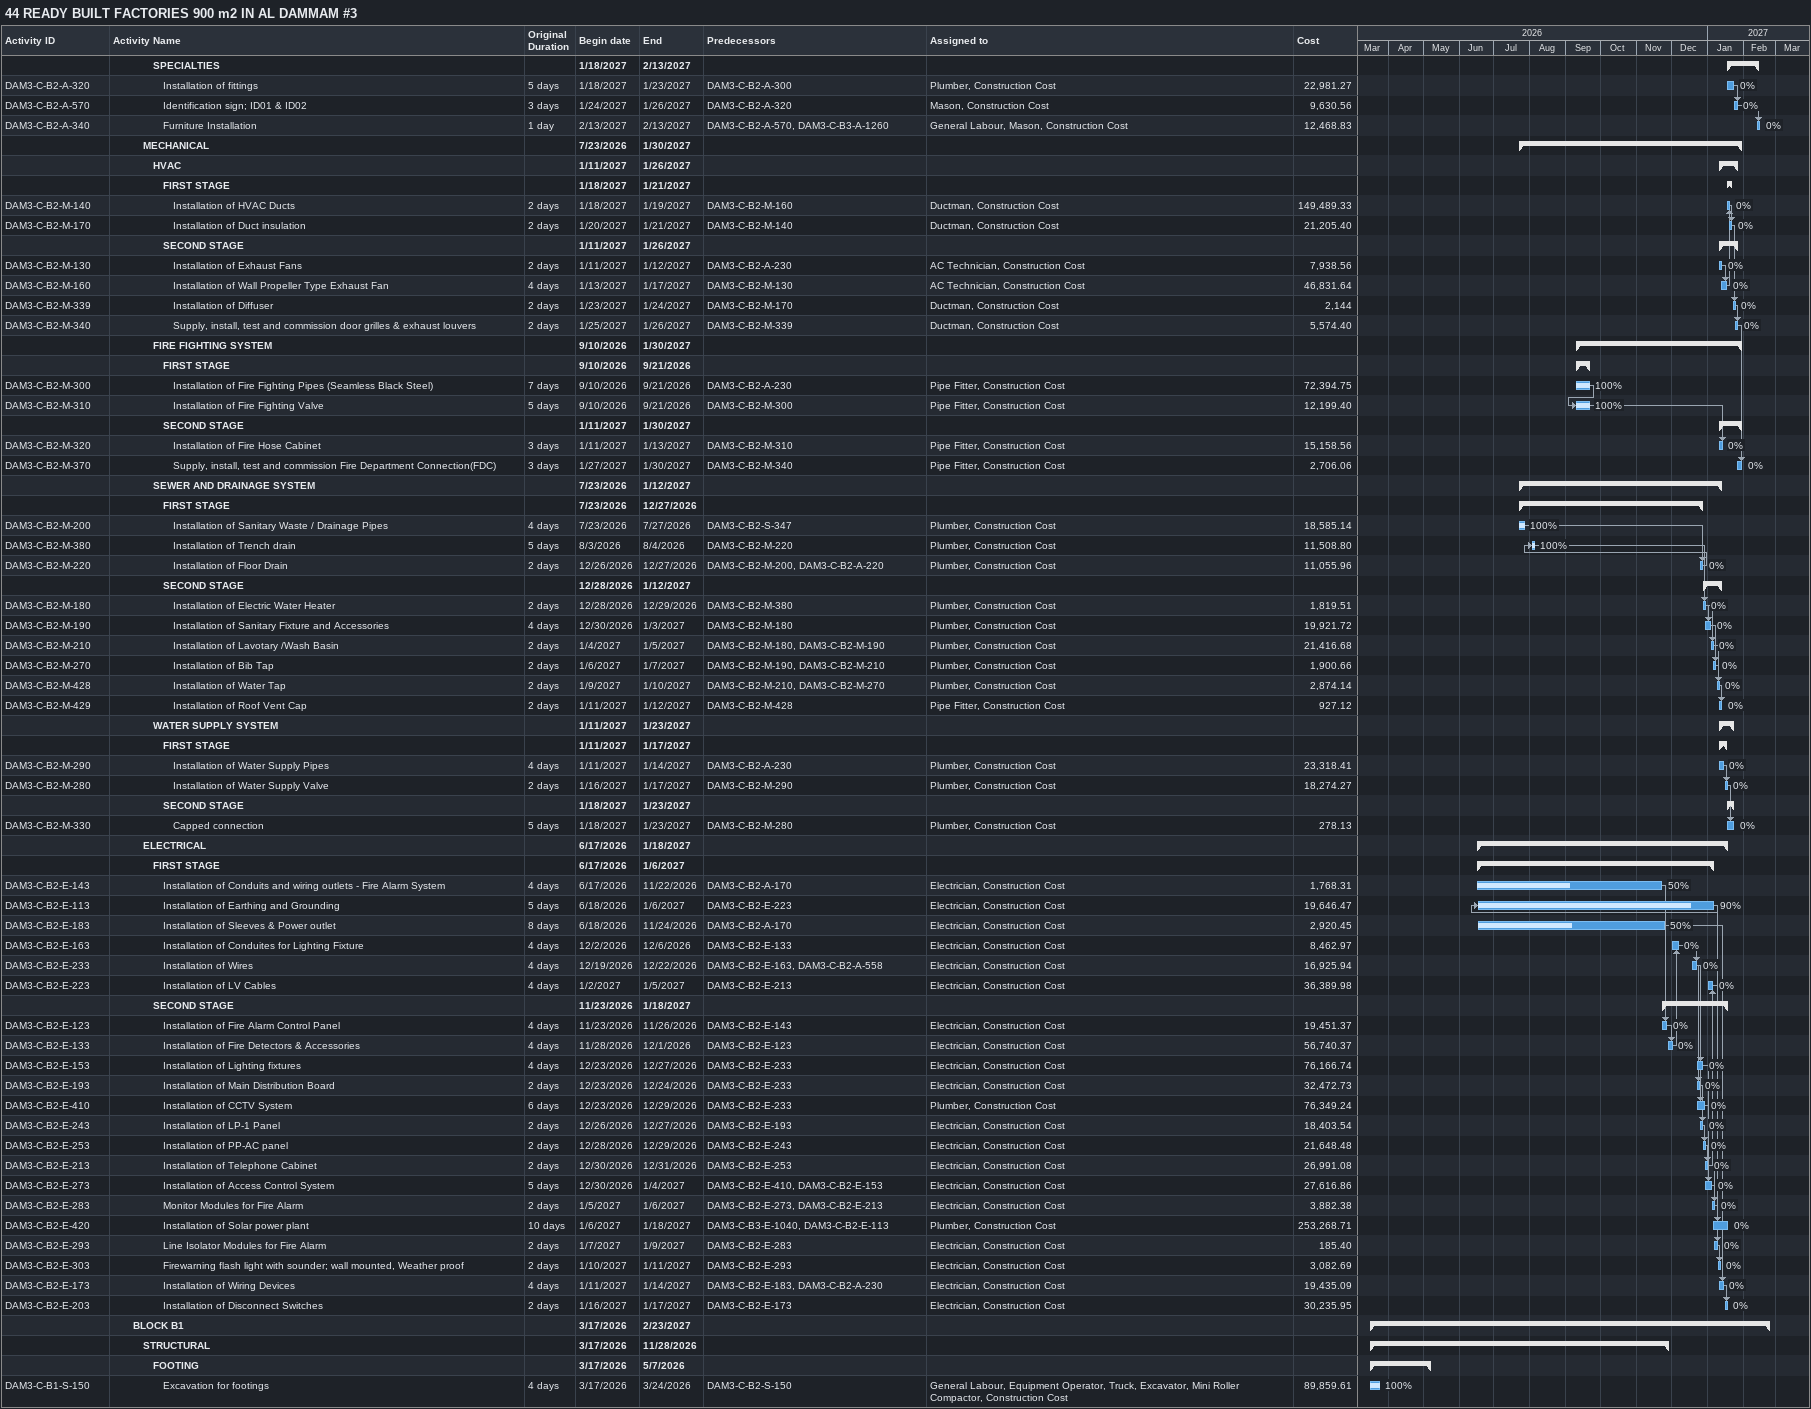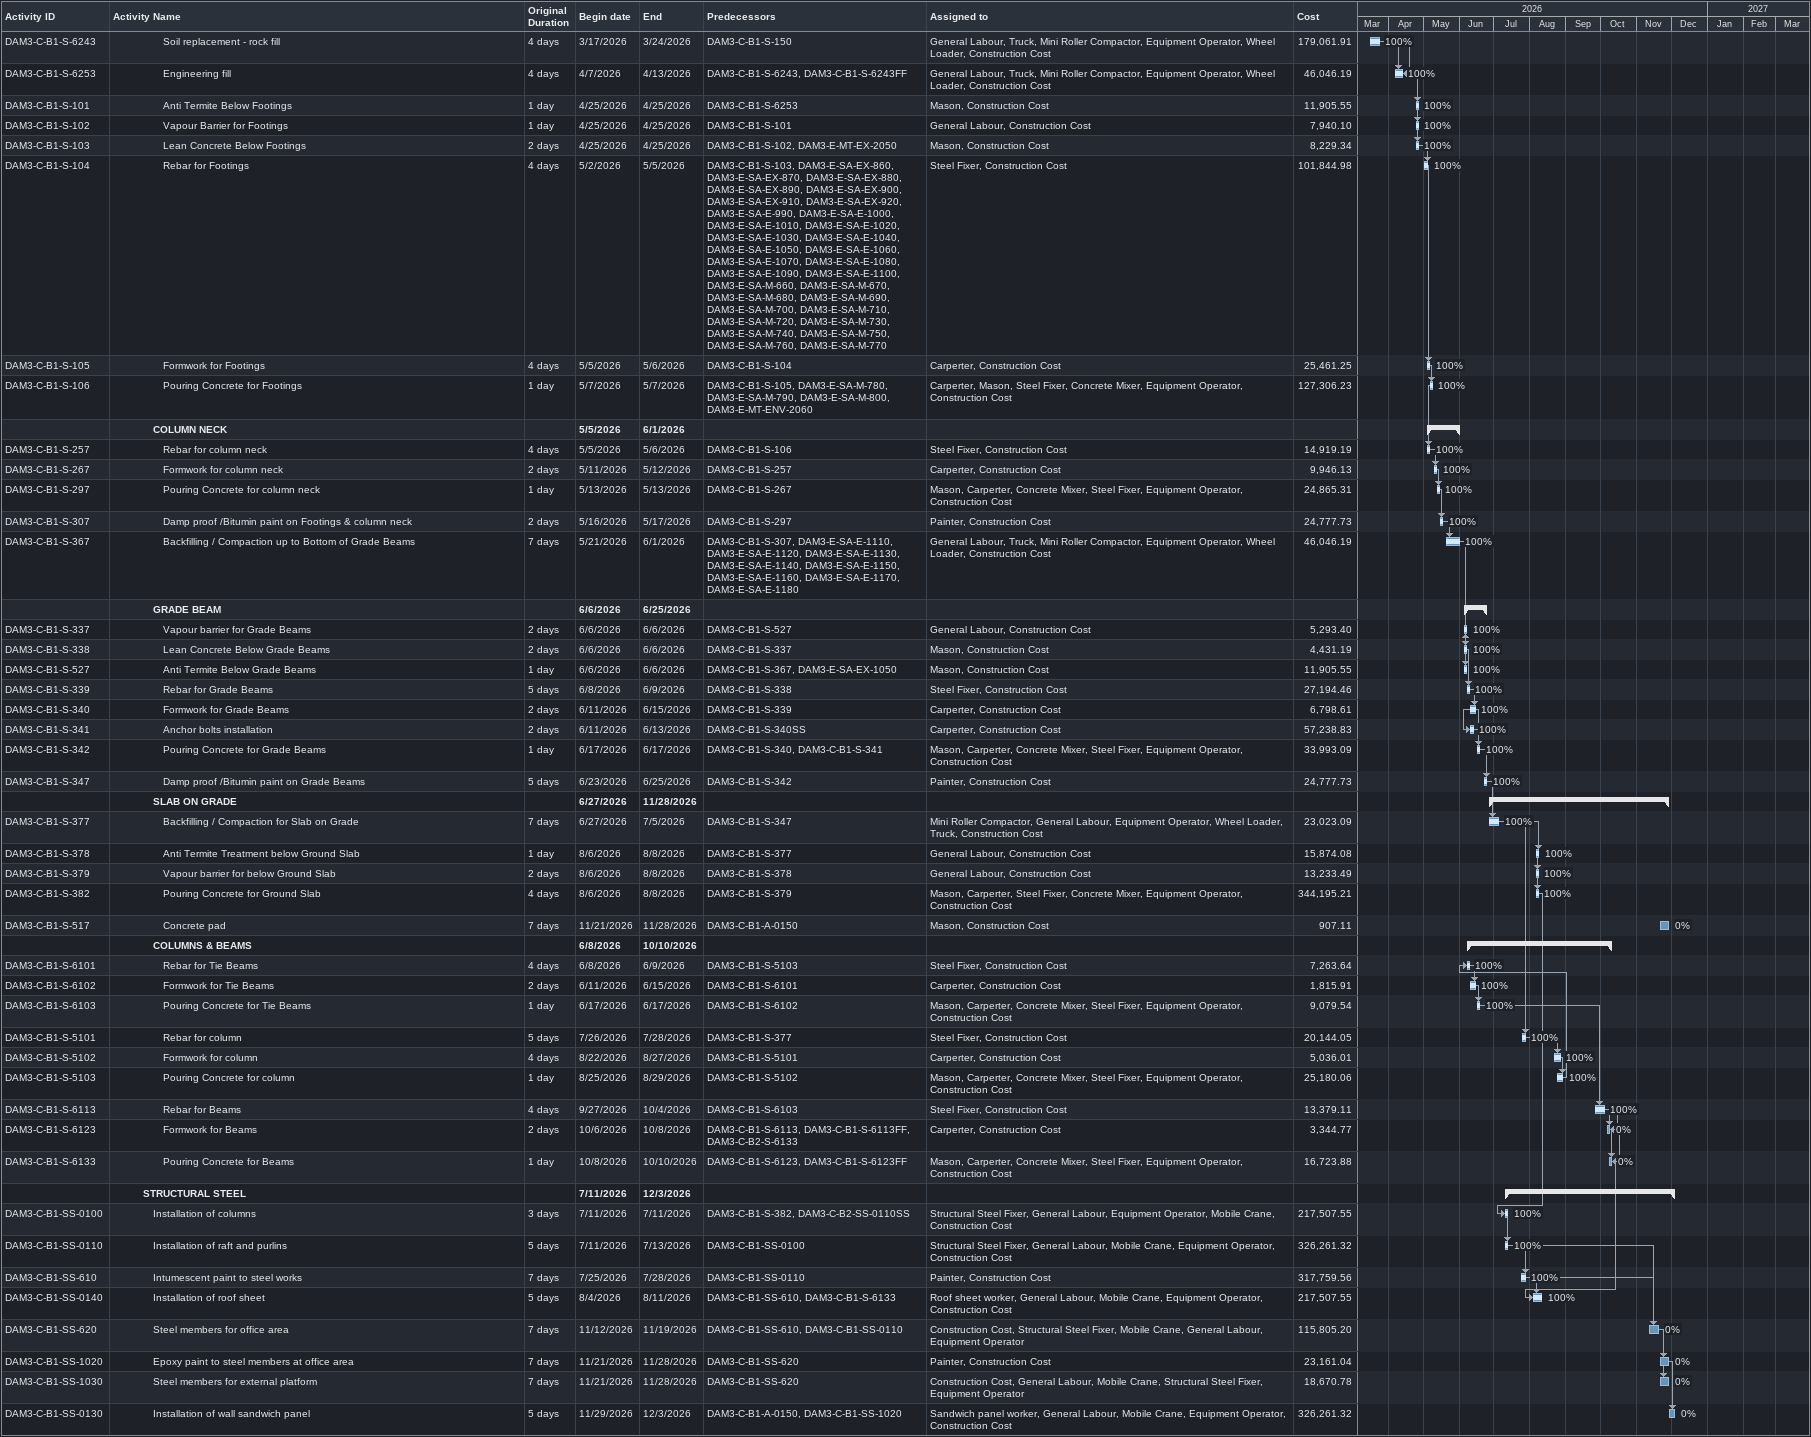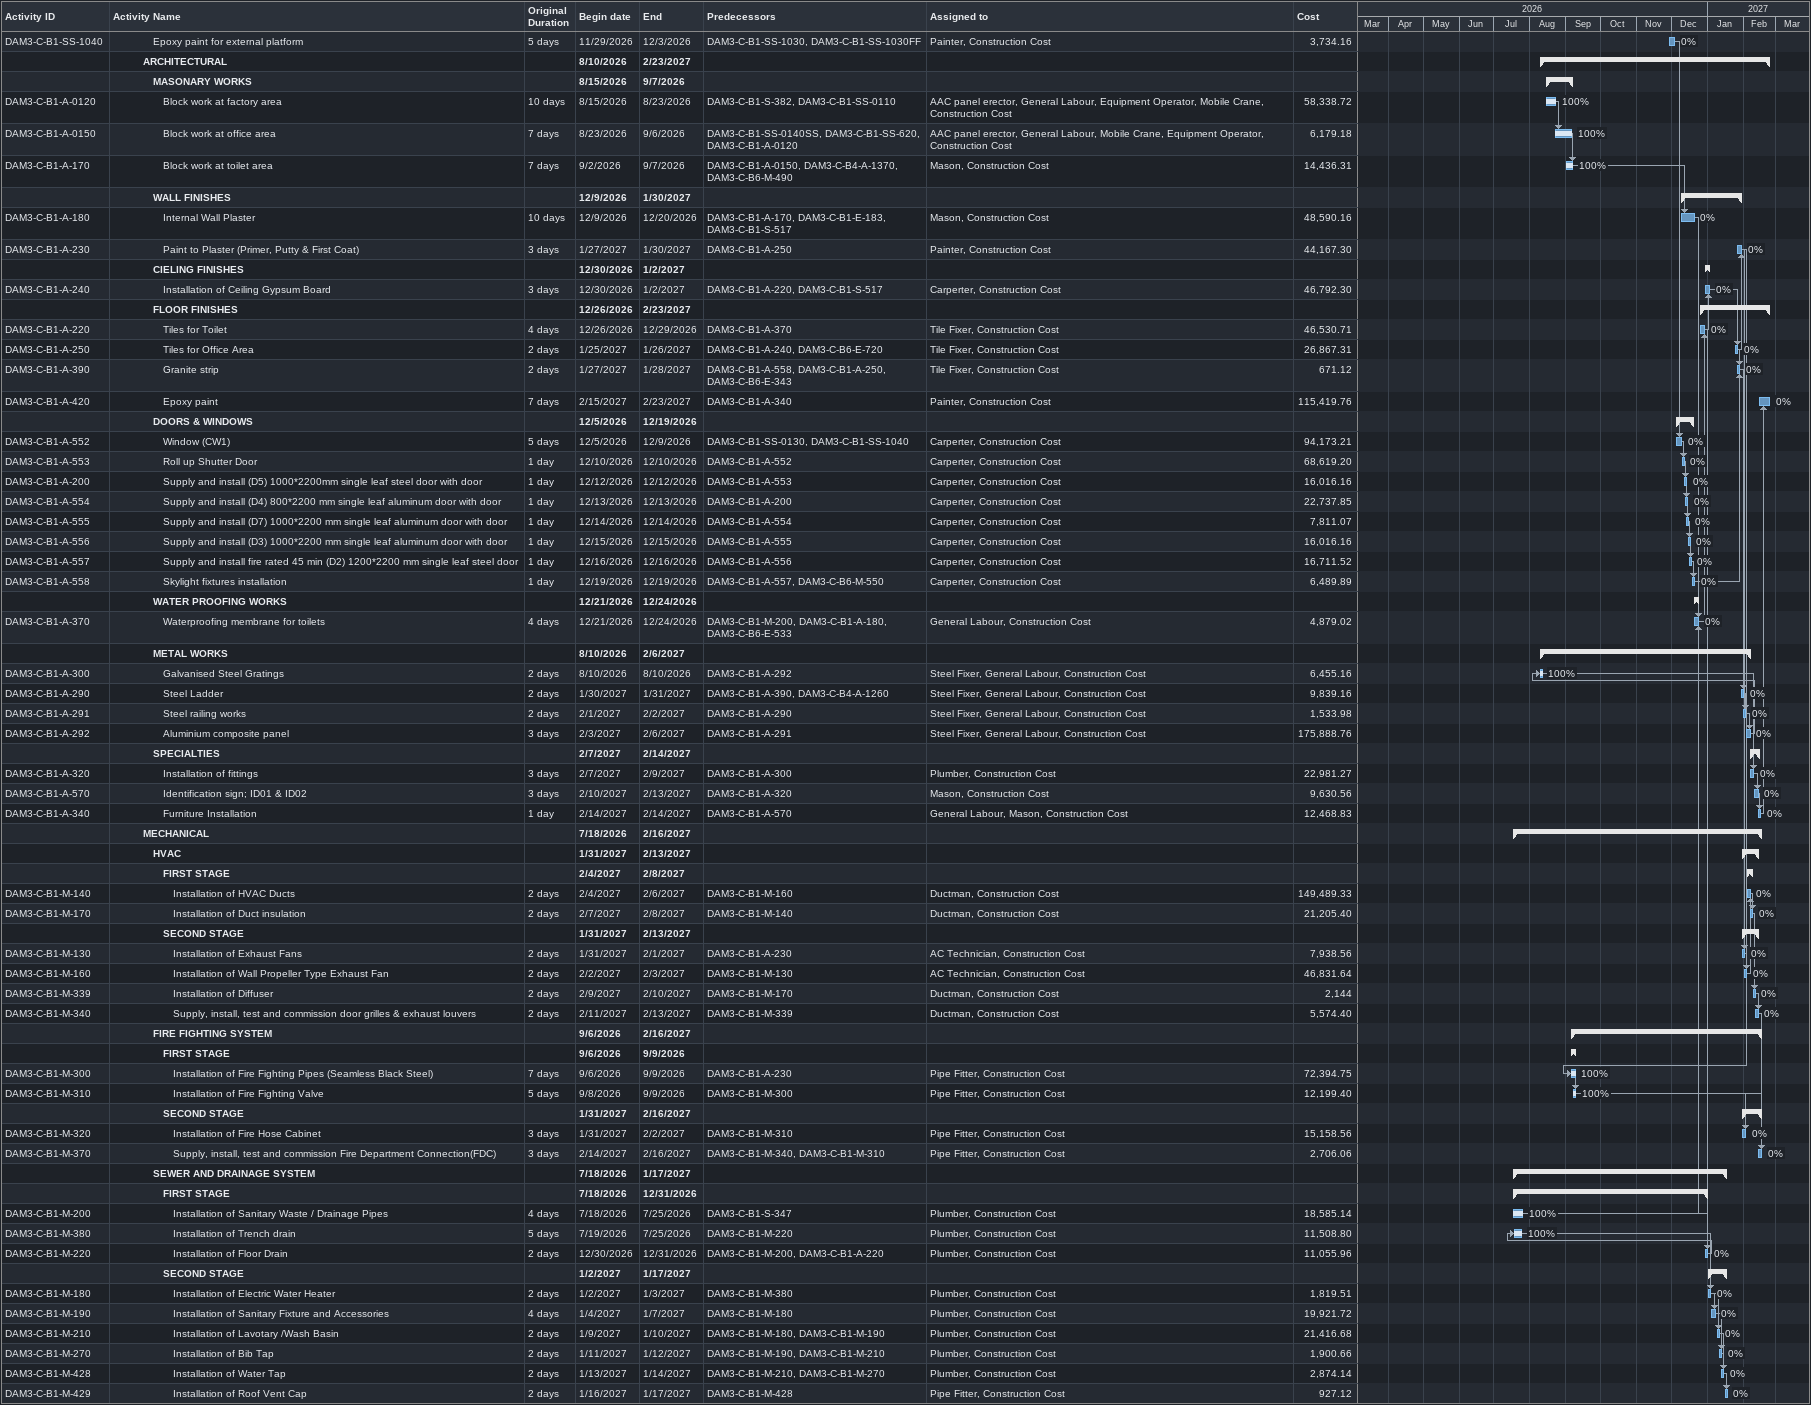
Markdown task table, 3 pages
44 READY BUILT FACTORIES 900 m2 IN AL DAMMAM #3

| ID | Level | Task | Original duration | Start | Finish | Predecessors | Resources | % complete | Cost |
|---|---|---|---|---|---|---|---|---|---|
|  | 5 | **SPECIALTIES** |  | 2027-01-18 | 2027-02-13 |  |  |  |  |
| DAM3-C-B2-A-320 | 6 | Installation of fittings | 5d | 2027-01-18 | 2027-01-23 | DAM3-C-B2-A-300 | Plumber, Construction Cost | 0 | 22981.27 |
| DAM3-C-B2-A-570 | 6 | Identification sign; ID01 & ID02 | 3d | 2027-01-24 | 2027-01-26 | DAM3-C-B2-A-320 | Mason, Construction Cost | 0 | 9630.56 |
| DAM3-C-B2-A-340 | 6 | Furniture Installation | 1d | 2027-02-13 | 2027-02-13 | DAM3-C-B2-A-570, DAM3-C-B3-A-1260 | General Labour, Mason, Construction Cost | 0 | 12468.83 |
|  | 4 | **MECHANICAL** |  | 2026-07-23 | 2027-01-30 |  |  |  |  |
|  | 5 | **HVAC** |  | 2027-01-11 | 2027-01-26 |  |  |  |  |
|  | 6 | **FIRST STAGE** |  | 2027-01-18 | 2027-01-21 |  |  |  |  |
| DAM3-C-B2-M-140 | 7 | Installation of HVAC Ducts | 2d | 2027-01-18 | 2027-01-19 | DAM3-C-B2-M-160 | Ductman, Construction Cost | 0 | 149489.33 |
| DAM3-C-B2-M-170 | 7 | Installation of Duct insulation | 2d | 2027-01-20 | 2027-01-21 | DAM3-C-B2-M-140 | Ductman, Construction Cost | 0 | 21205.40 |
|  | 6 | **SECOND STAGE** |  | 2027-01-11 | 2027-01-26 |  |  |  |  |
| DAM3-C-B2-M-130 | 7 | Installation of Exhaust Fans | 2d | 2027-01-11 | 2027-01-12 | DAM3-C-B2-A-230 | AC Technician, Construction Cost | 0 | 7938.56 |
| DAM3-C-B2-M-160 | 7 | Installation of Wall Propeller Type Exhaust Fan | 4d | 2027-01-13 | 2027-01-17 | DAM3-C-B2-M-130 | AC Technician, Construction Cost | 0 | 46831.64 |
| DAM3-C-B2-M-339 | 7 | Installation of Diffuser | 2d | 2027-01-23 | 2027-01-24 | DAM3-C-B2-M-170 | Ductman, Construction Cost | 0 | 2144 |
| DAM3-C-B2-M-340 | 7 | Supply, install, test and commission door grilles & exhaust louvers | 2d | 2027-01-25 | 2027-01-26 | DAM3-C-B2-M-339 | Ductman, Construction Cost | 0 | 5574.40 |
|  | 5 | **FIRE FIGHTING SYSTEM** |  | 2026-09-10 | 2027-01-30 |  |  |  |  |
|  | 6 | **FIRST STAGE** |  | 2026-09-10 | 2026-09-21 |  |  |  |  |
| DAM3-C-B2-M-300 | 7 | Installation of Fire Fighting Pipes (Seamless Black Steel) | 7d | 2026-09-10 | 2026-09-21 | DAM3-C-B2-A-230 | Pipe Fitter, Construction Cost | 100 | 72394.75 |
| DAM3-C-B2-M-310 | 7 | Installation of Fire Fighting Valve | 5d | 2026-09-10 | 2026-09-21 | DAM3-C-B2-M-300 | Pipe Fitter, Construction Cost | 100 | 12199.40 |
|  | 6 | **SECOND STAGE** |  | 2027-01-11 | 2027-01-30 |  |  |  |  |
| DAM3-C-B2-M-320 | 7 | Installation of Fire Hose Cabinet | 3d | 2027-01-11 | 2027-01-13 | DAM3-C-B2-M-310 | Pipe Fitter, Construction Cost | 0 | 15158.56 |
| DAM3-C-B2-M-370 | 7 | Supply, install, test and commission Fire Department Connection(FDC) | 3d | 2027-01-27 | 2027-01-30 | DAM3-C-B2-M-340 | Pipe Fitter, Construction Cost | 0 | 2706.06 |
|  | 5 | **SEWER AND DRAINAGE SYSTEM** |  | 2026-07-23 | 2027-01-12 |  |  |  |  |
|  | 6 | **FIRST STAGE** |  | 2026-07-23 | 2026-12-27 |  |  |  |  |
| DAM3-C-B2-M-200 | 7 | Installation of Sanitary Waste / Drainage Pipes | 4d | 2026-07-23 | 2026-07-27 | DAM3-C-B2-S-347 | Plumber, Construction Cost | 100 | 18585.14 |
| DAM3-C-B2-M-380 | 7 | Installation of Trench drain | 5d | 2026-08-03 | 2026-08-04 | DAM3-C-B2-M-220 | Plumber, Construction Cost | 100 | 11508.80 |
| DAM3-C-B2-M-220 | 7 | Installation of Floor Drain | 2d | 2026-12-26 | 2026-12-27 | DAM3-C-B2-M-200, DAM3-C-B2-A-220 | Plumber, Construction Cost | 0 | 11055.96 |
|  | 6 | **SECOND STAGE** |  | 2026-12-28 | 2027-01-12 |  |  |  |  |
| DAM3-C-B2-M-180 | 7 | Installation of Electric Water Heater | 2d | 2026-12-28 | 2026-12-29 | DAM3-C-B2-M-380 | Plumber, Construction Cost | 0 | 1819.51 |
| DAM3-C-B2-M-190 | 7 | Installation of Sanitary Fixture and Accessories | 4d | 2026-12-30 | 2027-01-03 | DAM3-C-B2-M-180 | Plumber, Construction Cost | 0 | 19921.72 |
| DAM3-C-B2-M-210 | 7 | Installation of Lavotary /Wash Basin | 2d | 2027-01-04 | 2027-01-05 | DAM3-C-B2-M-180, DAM3-C-B2-M-190 | Plumber, Construction Cost | 0 | 21416.68 |
| DAM3-C-B2-M-270 | 7 | Installation of Bib Tap | 2d | 2027-01-06 | 2027-01-07 | DAM3-C-B2-M-190, DAM3-C-B2-M-210 | Plumber, Construction Cost | 0 | 1900.66 |
| DAM3-C-B2-M-428 | 7 | Installation of Water Tap | 2d | 2027-01-09 | 2027-01-10 | DAM3-C-B2-M-210, DAM3-C-B2-M-270 | Plumber, Construction Cost | 0 | 2874.14 |
| DAM3-C-B2-M-429 | 7 | Installation of Roof Vent Cap | 2d | 2027-01-11 | 2027-01-12 | DAM3-C-B2-M-428 | Pipe Fitter, Construction Cost | 0 | 927.12 |
|  | 5 | **WATER SUPPLY SYSTEM** |  | 2027-01-11 | 2027-01-23 |  |  |  |  |
|  | 6 | **FIRST STAGE** |  | 2027-01-11 | 2027-01-17 |  |  |  |  |
| DAM3-C-B2-M-290 | 7 | Installation of Water Supply Pipes | 4d | 2027-01-11 | 2027-01-14 | DAM3-C-B2-A-230 | Plumber, Construction Cost | 0 | 23318.41 |
| DAM3-C-B2-M-280 | 7 | Installation of Water Supply Valve | 2d | 2027-01-16 | 2027-01-17 | DAM3-C-B2-M-290 | Plumber, Construction Cost | 0 | 18274.27 |
|  | 6 | **SECOND STAGE** |  | 2027-01-18 | 2027-01-23 |  |  |  |  |
| DAM3-C-B2-M-330 | 7 | Capped connection | 5d | 2027-01-18 | 2027-01-23 | DAM3-C-B2-M-280 | Plumber, Construction Cost | 0 | 278.13 |
|  | 4 | **ELECTRICAL** |  | 2026-06-17 | 2027-01-18 |  |  |  |  |
|  | 5 | **FIRST STAGE** |  | 2026-06-17 | 2027-01-06 |  |  |  |  |
| DAM3-C-B2-E-143 | 6 | Installation of Conduits and wiring outlets - Fire Alarm System | 4d | 2026-06-17 | 2026-11-22 | DAM3-C-B2-A-170 | Electrician, Construction Cost | 50 | 1768.31 |
| DAM3-C-B2-E-113 | 6 | Installation of Earthing and Grounding | 5d | 2026-06-18 | 2027-01-06 | DAM3-C-B2-E-223 | Electrician, Construction Cost | 90 | 19646.47 |
| DAM3-C-B2-E-183 | 6 | Installation of Sleeves & Power outlet | 8d | 2026-06-18 | 2026-11-24 | DAM3-C-B2-A-170 | Electrician, Construction Cost | 50 | 2920.45 |
| DAM3-C-B2-E-163 | 6 | Installation of Conduites for Lighting Fixture | 4d | 2026-12-02 | 2026-12-06 | DAM3-C-B2-E-133 | Electrician, Construction Cost | 0 | 8462.97 |
| DAM3-C-B2-E-233 | 6 | Installation of Wires | 4d | 2026-12-19 | 2026-12-22 | DAM3-C-B2-E-163, DAM3-C-B2-A-558 | Electrician, Construction Cost | 0 | 16925.94 |
| DAM3-C-B2-E-223 | 6 | Installation of LV Cables | 4d | 2027-01-02 | 2027-01-05 | DAM3-C-B2-E-213 | Electrician, Construction Cost | 0 | 36389.98 |
|  | 5 | **SECOND STAGE** |  | 2026-11-23 | 2027-01-18 |  |  |  |  |
| DAM3-C-B2-E-123 | 6 | Installation of Fire Alarm Control Panel | 4d | 2026-11-23 | 2026-11-26 | DAM3-C-B2-E-143 | Electrician, Construction Cost | 0 | 19451.37 |
| DAM3-C-B2-E-133 | 6 | Installation of Fire Detectors & Accessories | 4d | 2026-11-28 | 2026-12-01 | DAM3-C-B2-E-123 | Electrician, Construction Cost | 0 | 56740.37 |
| DAM3-C-B2-E-153 | 6 | Installation of Lighting fixtures | 4d | 2026-12-23 | 2026-12-27 | DAM3-C-B2-E-233 | Electrician, Construction Cost | 0 | 76166.74 |
| DAM3-C-B2-E-193 | 6 | Installation of Main Distribution Board | 2d | 2026-12-23 | 2026-12-24 | DAM3-C-B2-E-233 | Electrician, Construction Cost | 0 | 32472.73 |
| DAM3-C-B2-E-410 | 6 | Installation of CCTV System | 6d | 2026-12-23 | 2026-12-29 | DAM3-C-B2-E-233 | Plumber, Construction Cost | 0 | 76349.24 |
| DAM3-C-B2-E-243 | 6 | Installation of LP-1 Panel | 2d | 2026-12-26 | 2026-12-27 | DAM3-C-B2-E-193 | Electrician, Construction Cost | 0 | 18403.54 |
| DAM3-C-B2-E-253 | 6 | Installation of PP-AC panel | 2d | 2026-12-28 | 2026-12-29 | DAM3-C-B2-E-243 | Electrician, Construction Cost | 0 | 21648.48 |
| DAM3-C-B2-E-213 | 6 | Installation of Telephone Cabinet | 2d | 2026-12-30 | 2026-12-31 | DAM3-C-B2-E-253 | Electrician, Construction Cost | 0 | 26991.08 |
| DAM3-C-B2-E-273 | 6 | Installation of Access Control System | 5d | 2026-12-30 | 2027-01-04 | DAM3-C-B2-E-410, DAM3-C-B2-E-153 | Electrician, Construction Cost | 0 | 27616.86 |
| DAM3-C-B2-E-283 | 6 | Monitor Modules for Fire Alarm | 2d | 2027-01-05 | 2027-01-06 | DAM3-C-B2-E-273, DAM3-C-B2-E-213 | Electrician, Construction Cost | 0 | 3882.38 |
| DAM3-C-B2-E-420 | 6 | Installation of Solar power plant | 10d | 2027-01-06 | 2027-01-18 | DAM3-C-B3-E-1040, DAM3-C-B2-E-113 | Plumber, Construction Cost | 0 | 253268.71 |
| DAM3-C-B2-E-293 | 6 | Line Isolator Modules for Fire Alarm | 2d | 2027-01-07 | 2027-01-09 | DAM3-C-B2-E-283 | Electrician, Construction Cost | 0 | 185.40 |
| DAM3-C-B2-E-303 | 6 | Firewarning flash light with sounder; wall mounted, Weather proof | 2d | 2027-01-10 | 2027-01-11 | DAM3-C-B2-E-293 | Electrician, Construction Cost | 0 | 3082.69 |
| DAM3-C-B2-E-173 | 6 | Installation of Wiring Devices | 4d | 2027-01-11 | 2027-01-14 | DAM3-C-B2-E-183, DAM3-C-B2-A-230 | Electrician, Construction Cost | 0 | 19435.09 |
| DAM3-C-B2-E-203 | 6 | Installation of Disconnect Switches | 2d | 2027-01-16 | 2027-01-17 | DAM3-C-B2-E-173 | Electrician, Construction Cost | 0 | 30235.95 |
|  | 3 | **BLOCK B1** |  | 2026-03-17 | 2027-02-23 |  |  |  |  |
|  | 4 | **STRUCTURAL** |  | 2026-03-17 | 2026-11-28 |  |  |  |  |
|  | 5 | **FOOTING** |  | 2026-03-17 | 2026-05-07 |  |  |  |  |
| DAM3-C-B1-S-150 | 6 | Excavation for footings | 4d | 2026-03-17 | 2026-03-24 | DAM3-C-B2-S-150 | General Labour, Equipment Operator, Truck, Excavator, Mini Roller Compactor, Construction Cost | 100 | 89859.61 |
| DAM3-C-B1-S-6243 | 6 | Soil replacement - rock fill | 4d | 2026-03-17 | 2026-03-24 | DAM3-C-B1-S-150 | General Labour, Truck, Mini Roller Compactor, Equipment Operator, Wheel Loader, Construction Cost | 100 | 179061.91 |
| DAM3-C-B1-S-6253 | 6 | Engineering fill | 4d | 2026-04-07 | 2026-04-13 | DAM3-C-B1-S-6243, DAM3-C-B1-S-6243FF | General Labour, Truck, Mini Roller Compactor, Equipment Operator, Wheel Loader, Construction Cost | 100 | 46046.19 |
| DAM3-C-B1-S-101 | 6 | Anti Termite Below Footings | 1d | 2026-04-25 | 2026-04-25 | DAM3-C-B1-S-6253 | Mason, Construction Cost | 100 | 11905.55 |
| DAM3-C-B1-S-102 | 6 | Vapour Barrier for Footings | 1d | 2026-04-25 | 2026-04-25 | DAM3-C-B1-S-101 | General Labour, Construction Cost | 100 | 7940.10 |
| DAM3-C-B1-S-103 | 6 | Lean Concrete Below Footings | 2d | 2026-04-25 | 2026-04-25 | DAM3-C-B1-S-102, DAM3-E-MT-EX-2050 | Mason, Construction Cost | 100 | 8229.34 |
| DAM3-C-B1-S-104 | 6 | Rebar for Footings | 4d | 2026-05-02 | 2026-05-05 | DAM3-C-B1-S-103, DAM3-E-SA-EX-860, DAM3-E-SA-EX-870, DAM3-E-SA-EX-880, DAM3-E-SA-EX-890, DAM3-E-SA-EX-900, DAM3-E-SA-EX-910, DAM3-E-SA-EX-920, DAM3-E-SA-E-990, DAM3-E-SA-E-1000, DAM3-E-SA-E-1010, DAM3-E-SA-E-1020, DAM3-E-SA-E-1030, DAM3-E-SA-E-1040, DAM3-E-SA-E-1050, DAM3-E-SA-E-1060, DAM3-E-SA-E-1070, DAM3-E-SA-E-1080, DAM3-E-SA-E-1090, DAM3-E-SA-E-1100, DAM3-E-SA-M-660, DAM3-E-SA-M-670, DAM3-E-SA-M-680, DAM3-E-SA-M-690, DAM3-E-SA-M-700, DAM3-E-SA-M-710, DAM3-E-SA-M-720, DAM3-E-SA-M-730, DAM3-E-SA-M-740, DAM3-E-SA-M-750, DAM3-E-SA-M-760, DAM3-E-SA-M-770 | Steel Fixer, Construction Cost | 100 | 101844.98 |
| DAM3-C-B1-S-105 | 6 | Formwork for Footings | 4d | 2026-05-05 | 2026-05-06 | DAM3-C-B1-S-104 | Carperter, Construction Cost | 100 | 25461.25 |
| DAM3-C-B1-S-106 | 6 | Pouring Concrete for Footings | 1d | 2026-05-07 | 2026-05-07 | DAM3-C-B1-S-105, DAM3-E-SA-M-780, DAM3-E-SA-M-790, DAM3-E-SA-M-800, DAM3-E-MT-ENV-2060 | Carperter, Mason, Steel Fixer, Concrete Mixer, Equipment Operator, Construction Cost | 100 | 127306.23 |
|  | 5 | **COLUMN NECK** |  | 2026-05-05 | 2026-06-01 |  |  |  |  |
| DAM3-C-B1-S-257 | 6 | Rebar for column neck | 4d | 2026-05-05 | 2026-05-06 | DAM3-C-B1-S-106 | Steel Fixer, Construction Cost | 100 | 14919.19 |
| DAM3-C-B1-S-267 | 6 | Formwork for column neck | 2d | 2026-05-11 | 2026-05-12 | DAM3-C-B1-S-257 | Carperter, Construction Cost | 100 | 9946.13 |
| DAM3-C-B1-S-297 | 6 | Pouring Concrete for column neck | 1d | 2026-05-13 | 2026-05-13 | DAM3-C-B1-S-267 | Mason, Carperter, Concrete Mixer, Steel Fixer, Equipment Operator, Construction Cost | 100 | 24865.31 |
| DAM3-C-B1-S-307 | 6 | Damp proof /Bitumin paint on Footings & column neck | 2d | 2026-05-16 | 2026-05-17 | DAM3-C-B1-S-297 | Painter, Construction Cost | 100 | 24777.73 |
| DAM3-C-B1-S-367 | 6 | Backfilling / Compaction up to Bottom of Grade Beams | 7d | 2026-05-21 | 2026-06-01 | DAM3-C-B1-S-307, DAM3-E-SA-E-1110, DAM3-E-SA-E-1120, DAM3-E-SA-E-1130, DAM3-E-SA-E-1140, DAM3-E-SA-E-1150, DAM3-E-SA-E-1160, DAM3-E-SA-E-1170, DAM3-E-SA-E-1180 | General Labour, Truck, Mini Roller Compactor, Equipment Operator, Wheel Loader, Construction Cost | 100 | 46046.19 |
|  | 5 | **GRADE BEAM** |  | 2026-06-06 | 2026-06-25 |  |  |  |  |
| DAM3-C-B1-S-337 | 6 | Vapour barrier for Grade Beams | 2d | 2026-06-06 | 2026-06-06 | DAM3-C-B1-S-527 | General Labour, Construction Cost | 100 | 5293.40 |
| DAM3-C-B1-S-338 | 6 | Lean Concrete Below Grade Beams | 2d | 2026-06-06 | 2026-06-06 | DAM3-C-B1-S-337 | Mason, Construction Cost | 100 | 4431.19 |
| DAM3-C-B1-S-527 | 6 | Anti Termite Below Grade Beams | 1d | 2026-06-06 | 2026-06-06 | DAM3-C-B1-S-367, DAM3-E-SA-EX-1050 | Mason, Construction Cost | 100 | 11905.55 |
| DAM3-C-B1-S-339 | 6 | Rebar for Grade Beams | 5d | 2026-06-08 | 2026-06-09 | DAM3-C-B1-S-338 | Steel Fixer, Construction Cost | 100 | 27194.46 |
| DAM3-C-B1-S-340 | 6 | Formwork for Grade Beams | 2d | 2026-06-11 | 2026-06-15 | DAM3-C-B1-S-339 | Carperter, Construction Cost | 100 | 6798.61 |
| DAM3-C-B1-S-341 | 6 | Anchor bolts installation | 2d | 2026-06-11 | 2026-06-13 | DAM3-C-B1-S-340SS | Carperter, Construction Cost | 100 | 57238.83 |
| DAM3-C-B1-S-342 | 6 | Pouring Concrete for Grade Beams | 1d | 2026-06-17 | 2026-06-17 | DAM3-C-B1-S-340, DAM3-C-B1-S-341 | Mason, Carperter, Concrete Mixer, Steel Fixer, Equipment Operator, Construction Cost | 100 | 33993.09 |
| DAM3-C-B1-S-347 | 6 | Damp proof /Bitumin paint on Grade Beams | 5d | 2026-06-23 | 2026-06-25 | DAM3-C-B1-S-342 | Painter, Construction Cost | 100 | 24777.73 |
|  | 5 | **SLAB ON GRADE** |  | 2026-06-27 | 2026-11-28 |  |  |  |  |
| DAM3-C-B1-S-377 | 6 | Backfilling / Compaction for Slab on Grade | 7d | 2026-06-27 | 2026-07-05 | DAM3-C-B1-S-347 | Mini Roller Compactor, General Labour, Equipment Operator, Wheel Loader, Truck, Construction Cost | 100 | 23023.09 |
| DAM3-C-B1-S-378 | 6 | Anti Termite Treatment below Ground Slab | 1d | 2026-08-06 | 2026-08-08 | DAM3-C-B1-S-377 | General Labour, Construction Cost | 100 | 15874.08 |
| DAM3-C-B1-S-379 | 6 | Vapour barrier for below Ground Slab | 2d | 2026-08-06 | 2026-08-08 | DAM3-C-B1-S-378 | General Labour, Construction Cost | 100 | 13233.49 |
| DAM3-C-B1-S-382 | 6 | Pouring Concrete for Ground Slab | 4d | 2026-08-06 | 2026-08-08 | DAM3-C-B1-S-379 | Mason, Carperter, Steel Fixer, Concrete Mixer, Equipment Operator, Construction Cost | 100 | 344195.21 |
| DAM3-C-B1-S-517 | 6 | Concrete pad | 7d | 2026-11-21 | 2026-11-28 | DAM3-C-B1-A-0150 | Mason, Construction Cost | 0 | 907.11 |
|  | 5 | **COLUMNS & BEAMS** |  | 2026-06-08 | 2026-10-10 |  |  |  |  |
| DAM3-C-B1-S-6101 | 6 | Rebar for Tie Beams | 4d | 2026-06-08 | 2026-06-09 | DAM3-C-B1-S-5103 | Steel Fixer, Construction Cost | 100 | 7263.64 |
| DAM3-C-B1-S-6102 | 6 | Formwork for Tie Beams | 2d | 2026-06-11 | 2026-06-15 | DAM3-C-B1-S-6101 | Carperter, Construction Cost | 100 | 1815.91 |
| DAM3-C-B1-S-6103 | 6 | Pouring Concrete for Tie Beams | 1d | 2026-06-17 | 2026-06-17 | DAM3-C-B1-S-6102 | Mason, Carperter, Concrete Mixer, Steel Fixer, Equipment Operator, Construction Cost | 100 | 9079.54 |
| DAM3-C-B1-S-5101 | 6 | Rebar for column | 5d | 2026-07-26 | 2026-07-28 | DAM3-C-B1-S-377 | Steel Fixer, Construction Cost | 100 | 20144.05 |
| DAM3-C-B1-S-5102 | 6 | Formwork for column | 4d | 2026-08-22 | 2026-08-27 | DAM3-C-B1-S-5101 | Carperter, Construction Cost | 100 | 5036.01 |
| DAM3-C-B1-S-5103 | 6 | Pouring Concrete for column | 1d | 2026-08-25 | 2026-08-29 | DAM3-C-B1-S-5102 | Mason, Carperter, Concrete Mixer, Steel Fixer, Equipment Operator, Construction Cost | 100 | 25180.06 |
| DAM3-C-B1-S-6113 | 6 | Rebar for Beams | 4d | 2026-09-27 | 2026-10-04 | DAM3-C-B1-S-6103 | Steel Fixer, Construction Cost | 100 | 13379.11 |
| DAM3-C-B1-S-6123 | 6 | Formwork for Beams | 2d | 2026-10-06 | 2026-10-08 | DAM3-C-B1-S-6113, DAM3-C-B1-S-6113FF, DAM3-C-B2-S-6133 | Carperter, Construction Cost | 0 | 3344.77 |
| DAM3-C-B1-S-6133 | 6 | Pouring Concrete for Beams | 1d | 2026-10-08 | 2026-10-10 | DAM3-C-B1-S-6123, DAM3-C-B1-S-6123FF | Mason, Carperter, Concrete Mixer, Steel Fixer, Equipment Operator, Construction Cost | 0 | 16723.88 |
|  | 4 | **STRUCTURAL STEEL** |  | 2026-07-11 | 2026-12-03 |  |  |  |  |
| DAM3-C-B1-SS-0100 | 5 | Installation of columns | 3d | 2026-07-11 | 2026-07-11 | DAM3-C-B1-S-382, DAM3-C-B2-SS-0110SS | Structural Steel Fixer, General Labour, Equipment Operator, Mobile Crane, Construction Cost | 100 | 217507.55 |
| DAM3-C-B1-SS-0110 | 5 | Installation of raft and purlins | 5d | 2026-07-11 | 2026-07-13 | DAM3-C-B1-SS-0100 | Structural Steel Fixer, General Labour, Mobile Crane, Equipment Operator, Construction Cost | 100 | 326261.32 |
| DAM3-C-B1-SS-610 | 5 | Intumescent paint to steel works | 7d | 2026-07-25 | 2026-07-28 | DAM3-C-B1-SS-0110 | Painter, Construction Cost | 100 | 317759.56 |
| DAM3-C-B1-SS-0140 | 5 | Installation of roof sheet | 5d | 2026-08-04 | 2026-08-11 | DAM3-C-B1-SS-610, DAM3-C-B1-S-6133 | Roof sheet worker, General Labour, Mobile Crane, Equipment Operator, Construction Cost | 100 | 217507.55 |
| DAM3-C-B1-SS-620 | 5 | Steel members for office area | 7d | 2026-11-12 | 2026-11-19 | DAM3-C-B1-SS-610, DAM3-C-B1-SS-0110 | Construction Cost, Structural Steel Fixer, Mobile Crane, General Labour, Equipment Operator | 0 | 115805.20 |
| DAM3-C-B1-SS-1020 | 5 | Epoxy paint to steel members at office area | 7d | 2026-11-21 | 2026-11-28 | DAM3-C-B1-SS-620 | Painter, Construction Cost | 0 | 23161.04 |
| DAM3-C-B1-SS-1030 | 5 | Steel members for external platform | 7d | 2026-11-21 | 2026-11-28 | DAM3-C-B1-SS-620 | Construction Cost, General Labour, Mobile Crane, Structural Steel Fixer, Equipment Operator | 0 | 18670.78 |
| DAM3-C-B1-SS-0130 | 5 | Installation of wall sandwich panel | 5d | 2026-11-29 | 2026-12-03 | DAM3-C-B1-A-0150, DAM3-C-B1-SS-1020 | Sandwich panel worker, General Labour, Mobile Crane, Equipment Operator, Construction Cost | 0 | 326261.32 |
| DAM3-C-B1-SS-1040 | 5 | Epoxy paint for external platform | 5d | 2026-11-29 | 2026-12-03 | DAM3-C-B1-SS-1030, DAM3-C-B1-SS-1030FF | Painter, Construction Cost | 0 | 3734.16 |
|  | 4 | **ARCHITECTURAL** |  | 2026-08-10 | 2027-02-23 |  |  |  |  |
|  | 5 | **MASONARY WORKS** |  | 2026-08-15 | 2026-09-07 |  |  |  |  |
| DAM3-C-B1-A-0120 | 6 | Block work at factory area | 10d | 2026-08-15 | 2026-08-23 | DAM3-C-B1-S-382, DAM3-C-B1-SS-0110 | AAC panel erector, General Labour, Equipment Operator, Mobile Crane, Construction Cost | 100 | 58338.72 |
| DAM3-C-B1-A-0150 | 6 | Block work at office area | 7d | 2026-08-23 | 2026-09-06 | DAM3-C-B1-SS-0140SS, DAM3-C-B1-SS-620, DAM3-C-B1-A-0120 | AAC panel erector, General Labour, Mobile Crane, Equipment Operator, Construction Cost | 100 | 6179.18 |
| DAM3-C-B1-A-170 | 6 | Block work at toilet area | 7d | 2026-09-02 | 2026-09-07 | DAM3-C-B1-A-0150, DAM3-C-B4-A-1370, DAM3-C-B6-M-490 | Mason, Construction Cost | 100 | 14436.31 |
|  | 5 | **WALL FINISHES** |  | 2026-12-09 | 2027-01-30 |  |  |  |  |
| DAM3-C-B1-A-180 | 6 | Internal Wall Plaster | 10d | 2026-12-09 | 2026-12-20 | DAM3-C-B1-A-170, DAM3-C-B1-E-183, DAM3-C-B1-S-517 | Mason, Construction Cost | 0 | 48590.16 |
| DAM3-C-B1-A-230 | 6 | Paint to Plaster (Primer, Putty & First Coat) | 3d | 2027-01-27 | 2027-01-30 | DAM3-C-B1-A-250 | Painter, Construction Cost | 0 | 44167.30 |
|  | 5 | **CIELING FINISHES** |  | 2026-12-30 | 2027-01-02 |  |  |  |  |
| DAM3-C-B1-A-240 | 6 | Installation of Ceiling Gypsum Board | 3d | 2026-12-30 | 2027-01-02 | DAM3-C-B1-A-220, DAM3-C-B1-S-517 | Carperter, Construction Cost | 0 | 46792.30 |
|  | 5 | **FLOOR FINISHES** |  | 2026-12-26 | 2027-02-23 |  |  |  |  |
| DAM3-C-B1-A-220 | 6 | Tiles for Toilet | 4d | 2026-12-26 | 2026-12-29 | DAM3-C-B1-A-370 | Tile Fixer, Construction Cost | 0 | 46530.71 |
| DAM3-C-B1-A-250 | 6 | Tiles for Office Area | 2d | 2027-01-25 | 2027-01-26 | DAM3-C-B1-A-240, DAM3-C-B6-E-720 | Tile Fixer, Construction Cost | 0 | 26867.31 |
| DAM3-C-B1-A-390 | 6 | Granite strip | 2d | 2027-01-27 | 2027-01-28 | DAM3-C-B1-A-558, DAM3-C-B1-A-250, DAM3-C-B6-E-343 | Tile Fixer, Construction Cost | 0 | 671.12 |
| DAM3-C-B1-A-420 | 6 | Epoxy paint | 7d | 2027-02-15 | 2027-02-23 | DAM3-C-B1-A-340 | Painter, Construction Cost | 0 | 115419.76 |
|  | 5 | **DOORS & WINDOWS** |  | 2026-12-05 | 2026-12-19 |  |  |  |  |
| DAM3-C-B1-A-552 | 6 | Window (CW1) | 5d | 2026-12-05 | 2026-12-09 | DAM3-C-B1-SS-0130, DAM3-C-B1-SS-1040 | Carperter, Construction Cost | 0 | 94173.21 |
| DAM3-C-B1-A-553 | 6 | Roll up Shutter Door | 1d | 2026-12-10 | 2026-12-10 | DAM3-C-B1-A-552 | Carperter, Construction Cost | 0 | 68619.20 |
| DAM3-C-B1-A-200 | 6 | Supply and install (D5) 1000*2200mm single leaf steel door with door | 1d | 2026-12-12 | 2026-12-12 | DAM3-C-B1-A-553 | Carperter, Construction Cost | 0 | 16016.16 |
| DAM3-C-B1-A-554 | 6 | Supply and install (D4) 800*2200 mm single leaf aluminum door with door | 1d | 2026-12-13 | 2026-12-13 | DAM3-C-B1-A-200 | Carperter, Construction Cost | 0 | 22737.85 |
| DAM3-C-B1-A-555 | 6 | Supply and install (D7) 1000*2200 mm single leaf aluminum door with door | 1d | 2026-12-14 | 2026-12-14 | DAM3-C-B1-A-554 | Carperter, Construction Cost | 0 | 7811.07 |
| DAM3-C-B1-A-556 | 6 | Supply and install (D3) 1000*2200 mm single leaf aluminum door with door | 1d | 2026-12-15 | 2026-12-15 | DAM3-C-B1-A-555 | Carperter, Construction Cost | 0 | 16016.16 |
| DAM3-C-B1-A-557 | 6 | Supply and install fire rated 45 min (D2) 1200*2200 mm single leaf steel door | 1d | 2026-12-16 | 2026-12-16 | DAM3-C-B1-A-556 | Carperter, Construction Cost | 0 | 16711.52 |
| DAM3-C-B1-A-558 | 6 | Skylight fixtures installation | 1d | 2026-12-19 | 2026-12-19 | DAM3-C-B1-A-557, DAM3-C-B6-M-550 | Carperter, Construction Cost | 0 | 6489.89 |
|  | 5 | **WATER PROOFING WORKS** |  | 2026-12-21 | 2026-12-24 |  |  |  |  |
| DAM3-C-B1-A-370 | 6 | Waterproofing membrane for toilets | 4d | 2026-12-21 | 2026-12-24 | DAM3-C-B1-M-200, DAM3-C-B1-A-180, DAM3-C-B6-E-533 | General Labour, Construction Cost | 0 | 4879.02 |
|  | 5 | **METAL WORKS** |  | 2026-08-10 | 2027-02-06 |  |  |  |  |
| DAM3-C-B1-A-300 | 6 | Galvanised Steel Gratings | 2d | 2026-08-10 | 2026-08-10 | DAM3-C-B1-A-292 | Steel Fixer, General Labour, Construction Cost | 100 | 6455.16 |
| DAM3-C-B1-A-290 | 6 | Steel Ladder | 2d | 2027-01-30 | 2027-01-31 | DAM3-C-B1-A-390, DAM3-C-B4-A-1260 | Steel Fixer, General Labour, Construction Cost | 0 | 9839.16 |
| DAM3-C-B1-A-291 | 6 | Steel railing works | 2d | 2027-02-01 | 2027-02-02 | DAM3-C-B1-A-290 | Steel Fixer, General Labour, Construction Cost | 0 | 1533.98 |
| DAM3-C-B1-A-292 | 6 | Aluminium composite panel | 3d | 2027-02-03 | 2027-02-06 | DAM3-C-B1-A-291 | Steel Fixer, General Labour, Construction Cost | 0 | 175888.76 |
|  | 5 | **SPECIALTIES** |  | 2027-02-07 | 2027-02-14 |  |  |  |  |
| DAM3-C-B1-A-320 | 6 | Installation of fittings | 3d | 2027-02-07 | 2027-02-09 | DAM3-C-B1-A-300 | Plumber, Construction Cost | 0 | 22981.27 |
| DAM3-C-B1-A-570 | 6 | Identification sign; ID01 & ID02 | 3d | 2027-02-10 | 2027-02-13 | DAM3-C-B1-A-320 | Mason, Construction Cost | 0 | 9630.56 |
| DAM3-C-B1-A-340 | 6 | Furniture Installation | 1d | 2027-02-14 | 2027-02-14 | DAM3-C-B1-A-570 | General Labour, Mason, Construction Cost | 0 | 12468.83 |
|  | 4 | **MECHANICAL** |  | 2026-07-18 | 2027-02-16 |  |  |  |  |
|  | 5 | **HVAC** |  | 2027-01-31 | 2027-02-13 |  |  |  |  |
|  | 6 | **FIRST STAGE** |  | 2027-02-04 | 2027-02-08 |  |  |  |  |
| DAM3-C-B1-M-140 | 7 | Installation of HVAC Ducts | 2d | 2027-02-04 | 2027-02-06 | DAM3-C-B1-M-160 | Ductman, Construction Cost | 0 | 149489.33 |
| DAM3-C-B1-M-170 | 7 | Installation of Duct insulation | 2d | 2027-02-07 | 2027-02-08 | DAM3-C-B1-M-140 | Ductman, Construction Cost | 0 | 21205.40 |
|  | 6 | **SECOND STAGE** |  | 2027-01-31 | 2027-02-13 |  |  |  |  |
| DAM3-C-B1-M-130 | 7 | Installation of Exhaust Fans | 2d | 2027-01-31 | 2027-02-01 | DAM3-C-B1-A-230 | AC Technician, Construction Cost | 0 | 7938.56 |
| DAM3-C-B1-M-160 | 7 | Installation of Wall Propeller Type Exhaust Fan | 2d | 2027-02-02 | 2027-02-03 | DAM3-C-B1-M-130 | AC Technician, Construction Cost | 0 | 46831.64 |
| DAM3-C-B1-M-339 | 7 | Installation of Diffuser | 2d | 2027-02-09 | 2027-02-10 | DAM3-C-B1-M-170 | Ductman, Construction Cost | 0 | 2144 |
| DAM3-C-B1-M-340 | 7 | Supply, install, test and commission door grilles & exhaust louvers | 2d | 2027-02-11 | 2027-02-13 | DAM3-C-B1-M-339 | Ductman, Construction Cost | 0 | 5574.40 |
|  | 5 | **FIRE FIGHTING SYSTEM** |  | 2026-09-06 | 2027-02-16 |  |  |  |  |
|  | 6 | **FIRST STAGE** |  | 2026-09-06 | 2026-09-09 |  |  |  |  |
| DAM3-C-B1-M-300 | 7 | Installation of Fire Fighting Pipes (Seamless Black Steel) | 7d | 2026-09-06 | 2026-09-09 | DAM3-C-B1-A-230 | Pipe Fitter, Construction Cost | 100 | 72394.75 |
| DAM3-C-B1-M-310 | 7 | Installation of Fire Fighting Valve | 5d | 2026-09-08 | 2026-09-09 | DAM3-C-B1-M-300 | Pipe Fitter, Construction Cost | 100 | 12199.40 |
|  | 6 | **SECOND STAGE** |  | 2027-01-31 | 2027-02-16 |  |  |  |  |
| DAM3-C-B1-M-320 | 7 | Installation of Fire Hose Cabinet | 3d | 2027-01-31 | 2027-02-02 | DAM3-C-B1-M-310 | Pipe Fitter, Construction Cost | 0 | 15158.56 |
| DAM3-C-B1-M-370 | 7 | Supply, install, test and commission Fire Department Connection(FDC) | 3d | 2027-02-14 | 2027-02-16 | DAM3-C-B1-M-340, DAM3-C-B1-M-310 | Pipe Fitter, Construction Cost | 0 | 2706.06 |
|  | 5 | **SEWER AND DRAINAGE SYSTEM** |  | 2026-07-18 | 2027-01-17 |  |  |  |  |
|  | 6 | **FIRST STAGE** |  | 2026-07-18 | 2026-12-31 |  |  |  |  |
| DAM3-C-B1-M-200 | 7 | Installation of Sanitary Waste / Drainage Pipes | 4d | 2026-07-18 | 2026-07-25 | DAM3-C-B1-S-347 | Plumber, Construction Cost | 100 | 18585.14 |
| DAM3-C-B1-M-380 | 7 | Installation of Trench drain | 5d | 2026-07-19 | 2026-07-25 | DAM3-C-B1-M-220 | Plumber, Construction Cost | 100 | 11508.80 |
| DAM3-C-B1-M-220 | 7 | Installation of Floor Drain | 2d | 2026-12-30 | 2026-12-31 | DAM3-C-B1-M-200, DAM3-C-B1-A-220 | Plumber, Construction Cost | 0 | 11055.96 |
|  | 6 | **SECOND STAGE** |  | 2027-01-02 | 2027-01-17 |  |  |  |  |
| DAM3-C-B1-M-180 | 7 | Installation of Electric Water Heater | 2d | 2027-01-02 | 2027-01-03 | DAM3-C-B1-M-380 | Plumber, Construction Cost | 0 | 1819.51 |
| DAM3-C-B1-M-190 | 7 | Installation of Sanitary Fixture and Accessories | 4d | 2027-01-04 | 2027-01-07 | DAM3-C-B1-M-180 | Plumber, Construction Cost | 0 | 19921.72 |
| DAM3-C-B1-M-210 | 7 | Installation of Lavotary /Wash Basin | 2d | 2027-01-09 | 2027-01-10 | DAM3-C-B1-M-180, DAM3-C-B1-M-190 | Plumber, Construction Cost | 0 | 21416.68 |
| DAM3-C-B1-M-270 | 7 | Installation of Bib Tap | 2d | 2027-01-11 | 2027-01-12 | DAM3-C-B1-M-190, DAM3-C-B1-M-210 | Plumber, Construction Cost | 0 | 1900.66 |
| DAM3-C-B1-M-428 | 7 | Installation of Water Tap | 2d | 2027-01-13 | 2027-01-14 | DAM3-C-B1-M-210, DAM3-C-B1-M-270 | Plumber, Construction Cost | 0 | 2874.14 |
| DAM3-C-B1-M-429 | 7 | Installation of Roof Vent Cap | 2d | 2027-01-16 | 2027-01-17 | DAM3-C-B1-M-428 | Pipe Fitter, Construction Cost | 0 | 927.12 |
